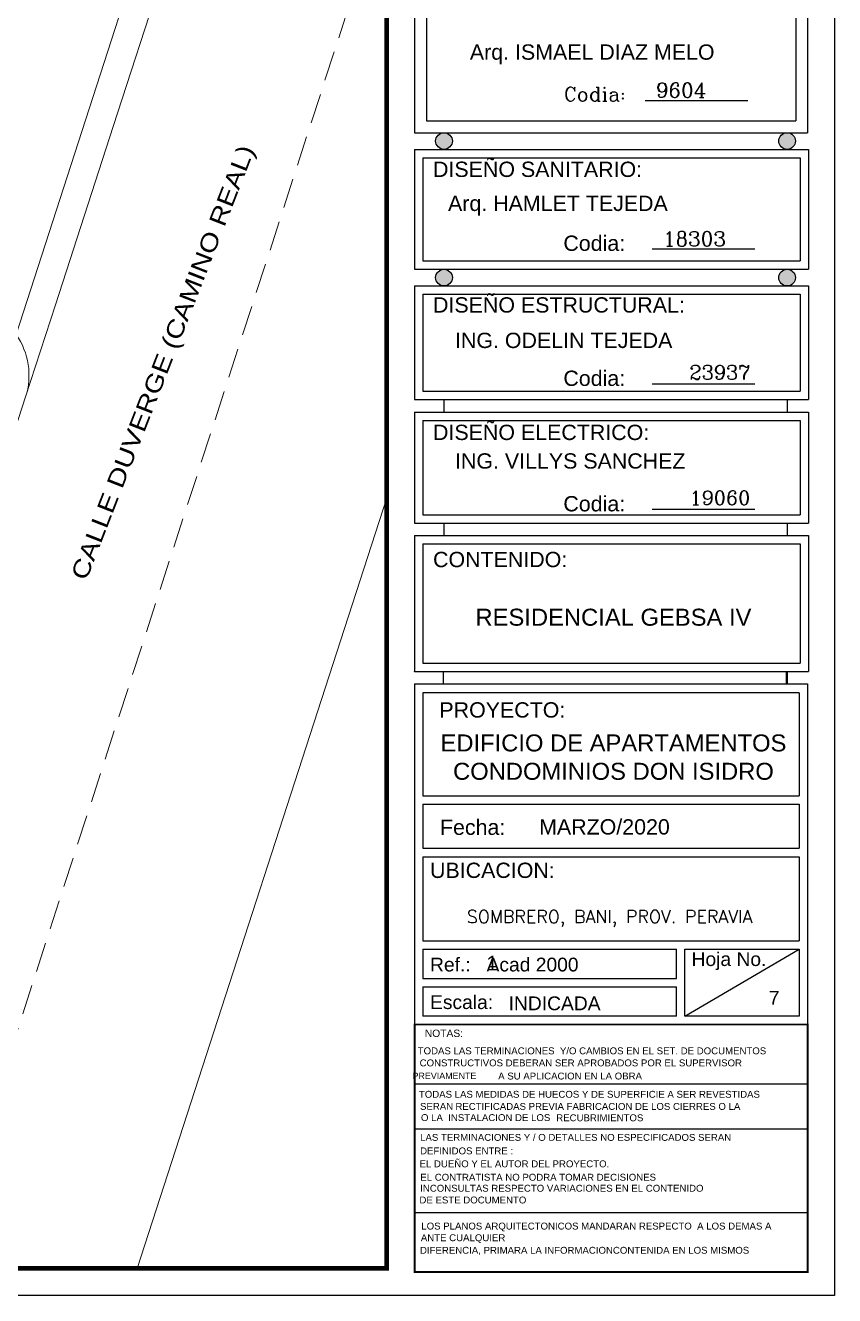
# Model space of a CAD drawing. Header units: feet. Extents: x 1019 to 2236, y -546 to 122.
# Drawn here: x 1123 to 1140.28, y -261.84 to -234.72 of the extents above; entities that cross this region are included whole.
import ezdxf
from ezdxf.enums import TextEntityAlignment as Align

# ---------------------------------------------------------------- set-up
doc = ezdxf.new("R2010")
doc.units = ezdxf.units.FT
doc.header["$LTSCALE"] = 0.05
doc.header["$MEASUREMENT"] = 0
doc.linetypes.add('ACAD_ISO03W100', pattern=[30, 12, -18])
doc.linetypes.add('HIDDEN', pattern=[9.525, 6.35, -3.175])
for name, color, linetype in [('1', 5, 'ACAD_ISO03W100'), ('MARCO', 1, 'Continuous'), ('TARGETA', 7, 'Continuous'), ('TARJETA2', 1, 'Continuous'), ('TEXTO', 2, 'Continuous'), ('textos', 7, 'Continuous'), ('TEXXT', 2, 'Continuous')]:
    doc.layers.add(name, color=color, linetype=linetype)
doc.layers.add('A-GENM', color=8, linetype='Continuous', lineweight=9)
doc.layers.add('VUELOS', color=8, linetype='HIDDEN', lineweight=0)
doc.styles.add('DAMIAN', font='arial.ttf', dxfattribs={"height": 0.12})
doc.styles.add('DIMTEXT', font='arial.ttf')
doc.styles.get("Standard").update_dxf_attribs({"font": 'arial.ttf'})
doc.styles.add('TITTEXTM', font='romanc.shx')

msp = doc.modelspace()

# ---------------------------------------------------------------- hatches: boundary and pattern name
at = {"layer": 'textos'}
h = msp.add_hatch(color=7, dxfattribs=at)
h.paths.add_polyline_path([(1131.936, -237.008, 1), (1131.936, -237.363, 1)])
h.paths.add_polyline_path([(1139.262, -237.008, 1), (1139.262, -237.363, 1)])
h = msp.add_hatch(color=7, dxfattribs=at)
h.paths.add_polyline_path([(1131.936, -239.925, 1), (1131.936, -240.28, 1)])
h.paths.add_polyline_path([(1139.262, -239.925, 1), (1139.262, -240.28, 1)])

# ---------------------------------------------------------------- linework, layer by layer
at = {"layer": '1', "color": 4, "linetype": 'Continuous'}
for p, q in [((1131.308, -257.321), (1139.701, -257.321)), ((1131.308, -258.28), (1139.701, -258.28)), ((1131.308, -260.064), (1139.701, -260.064))]:
    msp.add_line(p, q, dxfattribs=at)
at = {"layer": 'A-GENM'}
msp.add_line((1122.801, -241.32), (1124.989, -234.565), dxfattribs=at)
for points in [[(1123.002, -242.646), (1123.637, -240.686), (1124.87, -236.878), (1125.929, -233.608)], [(1125.383, -261.261), (1130.712, -244.804)]]:
    msp.add_lwpolyline(points, dxfattribs=at)
msp.add_lwpolyline([(1116.974, -261.261), (1123.002, -242.646, 0.236068), (1122.801, -241.32, 0.236068)], format="xyb", dxfattribs=at)
at = {"layer": 'MARCO'}
msp.add_lwpolyline([(1054.272, -205.837), (1140.276, -205.837), (1140.276, -261.84), (1054.272, -261.84)], close=True, dxfattribs=at)
at = {"layer": 'MARCO', "const_width": 0.1}
msp.add_lwpolyline([(1130.712, -206.416), (1054.851, -206.416), (1054.851, -261.261), (1130.712, -261.261)], close=True, dxfattribs=at)
at = {"layer": 'TARGETA', "color": 3}
for p, q in [((1131.308, -232.877), (1131.308, -237.008)), ((1139.701, -232.877), (1139.701, -237.008)), ((1131.56, -233.128), (1131.56, -236.756)), ((1139.45, -233.128), (1139.45, -236.756)), ((1131.56, -236.756), (1139.45, -236.756)), ((1131.308, -237.008), (1139.701, -237.008)), ((1131.308, -237.363), (1139.717, -237.363)), ((1131.308, -237.363), (1131.308, -239.925)), ((1131.487, -237.541), (1139.538, -237.541)), ((1131.487, -237.541), (1131.487, -239.746)), ((1139.538, -237.541), (1139.538, -239.746)), ((1139.717, -237.363), (1139.717, -239.925)), ((1131.487, -239.746), (1139.538, -239.746)), ((1131.308, -239.925), (1139.717, -239.925)), ((1131.308, -240.28), (1131.308, -242.708)), ((1131.308, -240.28), (1139.717, -240.28)), ((1139.717, -240.28), (1139.717, -242.708)), ((1131.487, -240.459), (1131.487, -242.529)), ((1131.487, -240.459), (1139.538, -240.459)), ((1139.538, -240.459), (1139.538, -242.529)), ((1131.308, -242.708), (1139.717, -242.708)), ((1131.487, -242.529), (1139.538, -242.529)), ((1131.308, -242.976), (1131.308, -245.344)), ((1131.308, -242.976), (1139.717, -242.976)), ((1139.717, -242.976), (1139.717, -245.344)), ((1131.487, -243.155), (1131.487, -245.165)), ((1131.487, -243.155), (1139.538, -243.155)), ((1131.487, -243.155), (1131.487, -245.165)), ((1139.538, -243.155), (1139.538, -245.165)), ((1131.487, -245.165), (1139.538, -245.165)), ((1131.487, -245.165), (1139.538, -245.165)), ((1131.308, -245.344), (1139.717, -245.344)), ((1139.261, -245.344), (1139.261, -245.611)), ((1131.308, -245.611), (1131.308, -246.581)), ((1131.308, -245.611), (1131.308, -248.513)), ((1131.308, -245.611), (1131.308, -246.593)), ((1131.308, -245.611), (1139.717, -245.611)), ((1139.717, -245.611), (1139.717, -248.513)), ((1131.487, -245.79), (1131.487, -248.334)), ((1131.487, -245.79), (1139.538, -245.79)), ((1139.538, -245.79), (1139.538, -248.334)), ((1131.487, -248.334), (1139.538, -248.334)), ((1131.308, -248.513), (1139.717, -248.513)), ((1131.308, -248.779), (1139.701, -248.779)), ((1131.308, -248.779), (1131.308, -256.051)), ((1131.487, -248.969), (1131.487, -251.167)), ((1139.522, -248.969), (1131.487, -248.969)), ((1139.522, -248.969), (1139.522, -251.167)), ((1139.701, -248.779), (1139.701, -256.051)), ((1131.487, -251.167), (1139.522, -251.167)), ((1131.487, -251.346), (1139.522, -251.346)), ((1131.487, -251.346), (1131.487, -252.289)), ((1139.522, -251.346), (1139.522, -252.289)), ((1131.487, -252.289), (1139.522, -252.289)), ((1131.487, -252.468), (1131.487, -254.265)), ((1131.487, -252.468), (1139.522, -252.468)), ((1131.487, -252.468), (1139.522, -252.468)), ((1139.522, -252.468), (1139.522, -254.265)), ((1131.487, -254.265), (1139.522, -254.265)), ((1131.487, -254.444), (1131.487, -255.069)), ((1131.487, -254.444), (1136.903, -254.444)), ((1136.903, -255.069), (1136.903, -254.444)), ((1137.082, -254.444), (1139.522, -254.444)), ((1137.082, -255.872), (1139.522, -254.444)), ((1137.082, -255.872), (1137.082, -254.444)), ((1139.522, -254.444), (1139.522, -255.872)), ((1131.487, -255.069), (1136.903, -255.069)), ((1131.487, -255.247), (1131.487, -255.872)), ((1131.487, -255.247), (1136.903, -255.247)), ((1136.903, -255.872), (1136.903, -255.247)), ((1136.903, -255.872), (1131.487, -255.872)), ((1139.522, -255.872), (1137.082, -255.872))]:
    msp.add_line(p, q, dxfattribs=at)
at = {"layer": 'TARJETA2', "color": 7}
msp.add_line((1131.308, -256.051), (1131.308, -261.338), dxfattribs=at)
at = {"layer": 'textos', "color": 7}
for p, q in [((1131.934, -242.708), (1131.934, -242.976)), ((1139.261, -242.708), (1139.261, -242.976)), ((1131.308, -242.976), (1131.308, -244.286)), ((1131.934, -245.344), (1131.934, -245.611)), ((1131.308, -248.518), (1131.308, -248.513)), ((1131.918, -248.513), (1131.918, -248.779)), ((1139.245, -248.513), (1139.245, -248.779)), ((1139.261, -248.513), (1139.261, -248.781)), ((1139.701, -255.827), (1139.701, -261.338)), ((1139.701, -256.051), (1131.308, -256.051)), ((1131.308, -261.338), (1139.701, -261.338))]:
    msp.add_line(p, q, dxfattribs=at)
for centre in [(1131.936, -237.185), (1139.262, -237.185), (1131.936, -240.103), (1139.262, -240.103)]:
    msp.add_circle(centre, 0.178, dxfattribs=at)
at = {"layer": 'TEXXT'}
for p, q in [((1136.233, -236.318), (1138.422, -236.318)), ((1136.382, -239.488), (1138.571, -239.488)), ((1136.382, -242.372), (1138.571, -242.372)), ((1136.382, -245.05), (1138.571, -245.05))]:
    msp.add_line(p, q, dxfattribs=at)
at = {"layer": 'TEXXT', "const_width": 0.0419}
msp.add_lwpolyline([(1131.308, -256.051), (1139.701, -256.051), (1139.701, -261.338), (1131.308, -261.338), (1131.308, -256.051)], dxfattribs=at)
at = {"layer": 'VUELOS', "ltscale": 2}
msp.add_lwpolyline([(1121.179, -261.261), (1130.712, -231.82)], dxfattribs=at)

# ---------------------------------------------------------------- texts
at = {"style": 'DIMTEXT'}
msp.add_attdef('1', text='1', height=0.314, dxfattribs=at).set_placement((1132.965, -254.897), align=Align.CENTER)
at = {"layer": 'TEXTO', "color": 7}
for s, height, p in [('NOTAS:', 0.1571, (1131.526, -256.16)), ('  PREVIAMENTE', 0.13616, (1131.158, -257.08))]:
    msp.add_text(s, height=height, dxfattribs=at).set_placement(p, align=Align.TOP_LEFT)
at = {"layer": 'textos', "color": 7}
for s, height, style, p in [('9604', 0.314, 'TITTEXTM', (1136.46, -235.945)), ('  Codia:', 0.3024, 'TITTEXTM', (1134.081, -236.035)), ('  Codia:', 0.3268, 'DAMIAN', (1134.231, -239.204)), ('18303', 0.314, 'TITTEXTM', (1136.61, -239.115)), ('  Codia:', 0.3268, 'DAMIAN', (1134.231, -242.088)), ('  Codia:', 0.3268, 'DAMIAN', (1134.231, -244.767)), ('Fecha:', 0.3268, 'DAMIAN', (1131.85, -251.675)), ('UBICACION:', 0.3268, 'DAMIAN', (1131.638, -252.595)), ('Ref.:', 0.2941, 'DAMIAN', (1131.638, -254.624)), ('Acad 2000', 0.2941, 'DAMIAN', (1132.845, -254.624)), ('Hoja No.', 0.2941, 'DAMIAN', (1137.222, -254.508)), ('Escala:', 0.2941, 'DAMIAN', (1131.638, -255.427)), ('7', 0.294, 'DAMIAN', (1138.871, -255.335)), ('TODAS LAS TERMINACIONES  Y/O CAMBIOS EN EL SET. DE DOCUMENTOS', 0.14705, 'DAMIAN', (1131.375, -256.54)), ('CONSTRUCTIVOS DEBERAN SER APROBADOS POR EL SUPERVISOR  ', 0.14705, 'DAMIAN', (1131.416, -256.797)), ('A SU APLICACION EN LA OBRA', 0.14705, 'DAMIAN', (1133.093, -257.078)), ('TODAS LAS MEDIDAS DE HUECOS Y DE SUPERFICIE A SER REVESTIDAS ', 0.14705, 'DAMIAN', (1131.4, -257.468)), ('  SERAN', 0.1471, 'DAMIAN', (1131.31, -257.726)), ('RECTIFICADAS PREVIA FABRICACION DE LOS CIERRES O LA   ', 0.14705, 'DAMIAN', (1132.18, -257.727)), (' O LA  INSTALACION DE LOS', 0.14705, 'DAMIAN', (1131.387, -257.966)), ('RECUBRIMIENTOS', 0.14705, 'DAMIAN', (1134.333, -257.97)), ('LAS TERMINACIONES Y / O DETALLES NO ESPECIFICADOS SERAN ', 0.14705, 'DAMIAN', (1131.426, -258.388)), ('  DEFINIDOS ENTRE :', 0.14705, 'DAMIAN', (1131.311, -258.676)), ('EL DUEÑO Y EL AUTOR DEL PROYECTO.  ', 0.14705, 'DAMIAN', (1131.413, -258.953)), ('  EL CONTRATISTA NO PODRA TOMAR DECISIONES ', 0.14705, 'DAMIAN', (1131.316, -259.239)), ('INCONSULTAS RESPECTO VARIACIONES EN EL CONTENIDO  ', 0.14705, 'DAMIAN', (1131.428, -259.474)), (' DE ESTE DOCUMENTO', 0.14705, 'DAMIAN', (1131.355, -259.725)), ('LOS PLANOS ARQUITECTONICOS MANDARAN RESPECTO  A LOS DEMAS A ', 0.14705, 'DAMIAN', (1131.452, -260.282)), ('  ANTE CUALQUIER  ', 0.14705, 'DAMIAN', (1131.328, -260.531)), ('DIFERENCIA, PRIMARA LA INFORMACIONCONTENIDA EN LOS MISMOS', 0.14705, 'DAMIAN', (1131.423, -260.799))]:
    msp.add_text(s, height=height, dxfattribs=dict(at, style=style)).set_placement(p, align=Align.TOP_LEFT)
at = {"layer": 'textos', "color": 7, "style": 'DAMIAN', "width": 1.2}
msp.add_text('CALLE DUVERGE (CAMINO REAL)', height=0.36416, rotation=68.6773, dxfattribs=at).set_placement((1124.297, -246.591))
at = {"layer": 'textos', "color": 7, "style": 'DAMIAN'}
for s, height, p in [('MARZO/2020', 0.3268, (1133.967, -251.994)), ('INDICADA', 0.2941, (1133.316, -255.746))]:
    msp.add_text(s, height=height, dxfattribs=at).set_placement(p)
at = {"layer": 'textos', "color": 7}
for s, insert, char_height, width, attachment_point, style in [('Arq. ISMAEL DIAZ MELO', (1132.488, -235.122), 0.32678, 11.60488, 1, 'DAMIAN'), ('DISEÑO SANITARIO:', (1131.702, -237.626), 0.32678, 11.61452, 1, 'DAMIAN'), ('Arq. HAMLET TEJEDA', (1132.022, -238.353), 0.32678, 11.60488, 1, 'DAMIAN'), ('DISEÑO ESTRUCTURAL:', (1131.702, -240.522), 0.32678, 11.61452, 1, 'DAMIAN'), ('ING. ODELIN TEJEDA', (1132.171, -241.279), 0.32678, 11.60488, 1, 'DAMIAN'), ('23937', (1137.177, -242.126), 0.3031, 33.782, 4, 'TITTEXTM'), ('DISEÑO ELECTRICO:', (1131.702, -243.409), 0.32678, 58.95296, 4, 'DAMIAN'), ('ING. VILLYS SANCHEZ', (1132.171, -243.854), 0.32678, 11.60488, 1, 'DAMIAN'), ('19060', (1137.177, -244.805), 0.3031, 33.782, 4, 'TITTEXTM'), ('CONTENIDO:', (1131.702, -245.958), 0.3268, 11.61452, 1, 'DAMIAN'), ('RESIDENCIAL GEBSA IV', (1135.554, -247.172), 0.36322, 12.89883, 2, 'DAMIAN'), ('PROYECTO:', (1131.838, -249.17), 0.3268, 11.61452, 1, 'DAMIAN'), ('EDIFICIO DE APARTAMENTOS\\PCONDOMINIOS DON ISIDRO', (1135.554, -249.857), 0.36322, 12.89883, 2, 'DAMIAN'), ('SOMBRERO, BANI, PROV. PERAVIA', (1135.472, -253.611), 0.27241, 9.67412, 2, 'TITTEXTM')]:
    msp.add_mtext(s, dxfattribs=dict(at, insert=insert, char_height=char_height, width=width, attachment_point=attachment_point, style=style))

doc.saveas('drawing.dxf')
